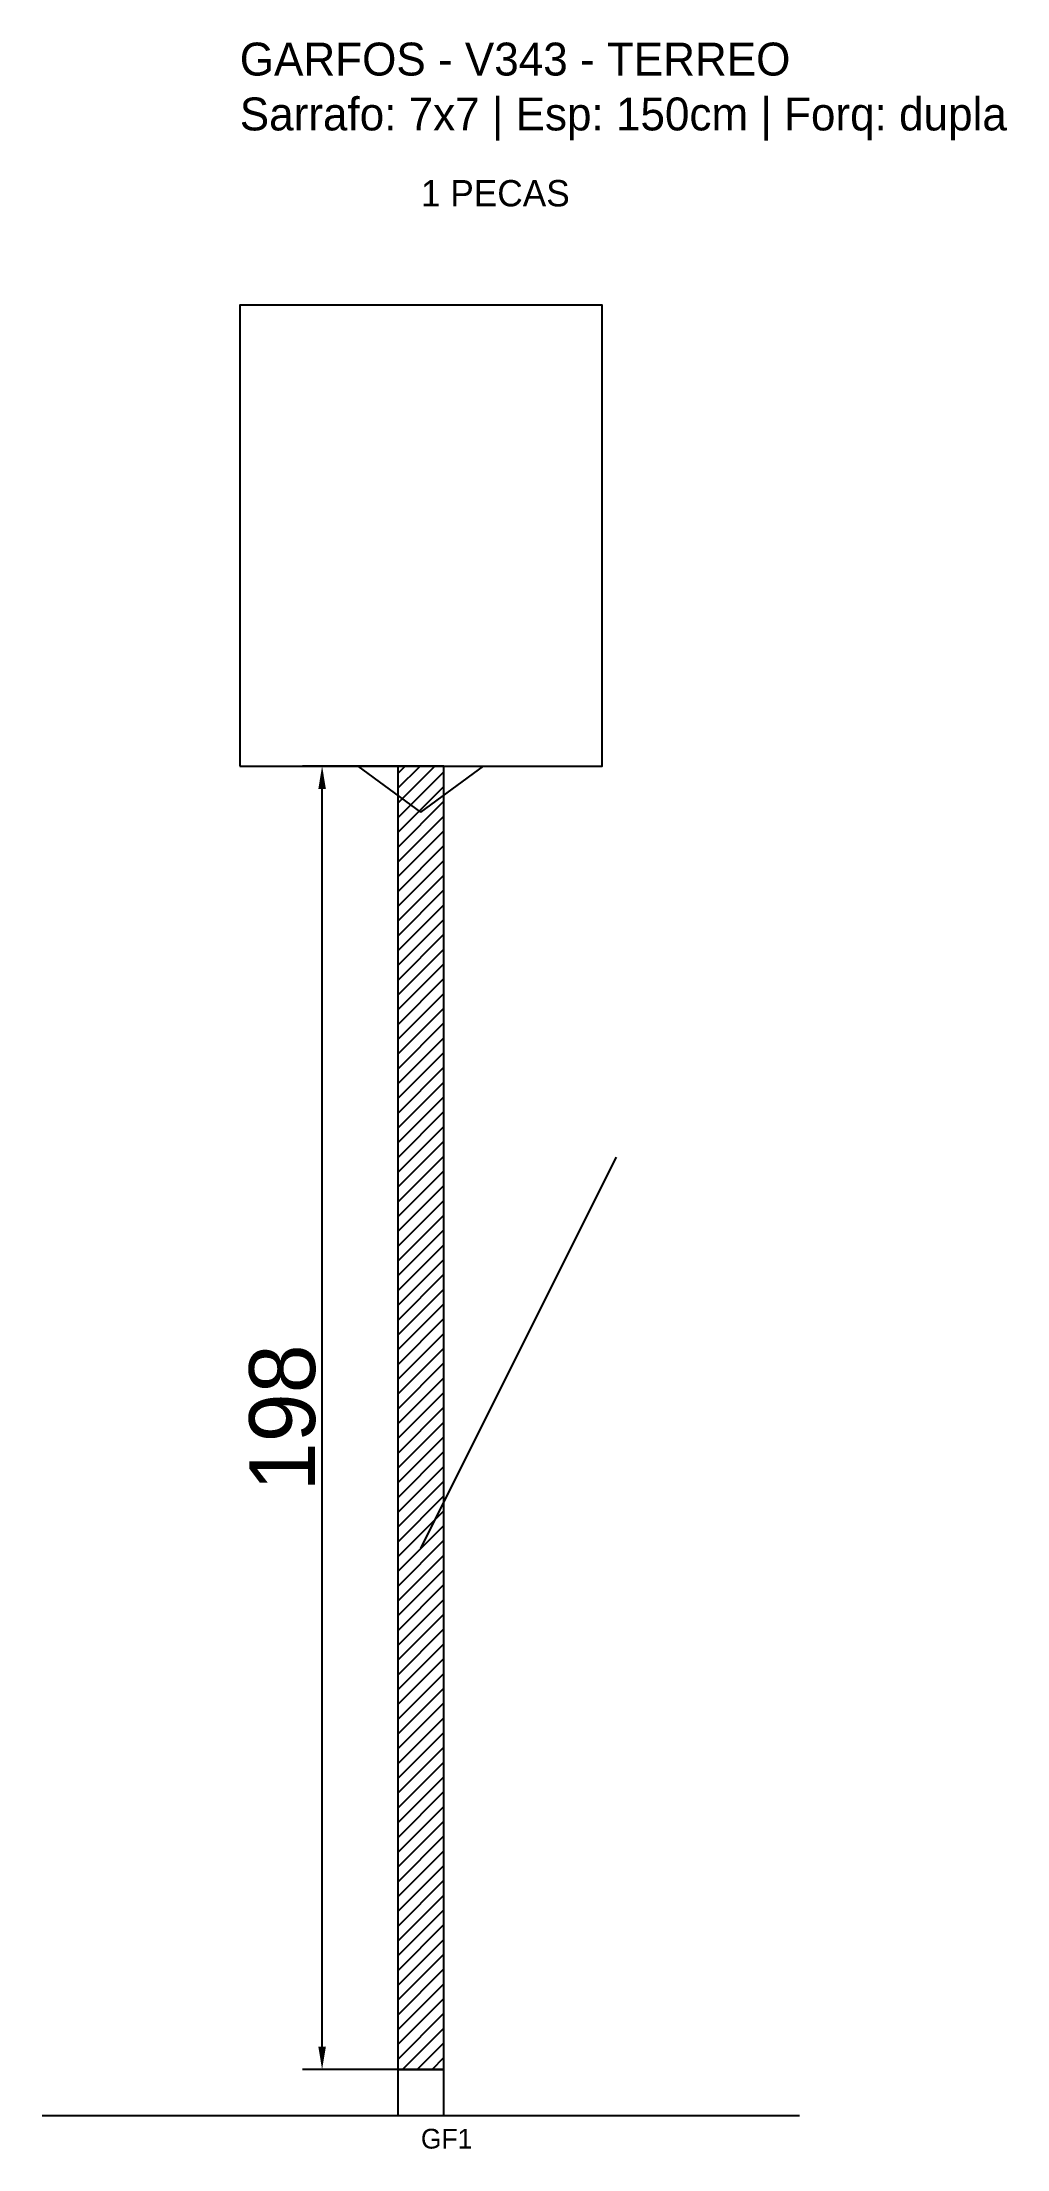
# Model space of a CAD drawing. Header units: metres. Extents: x -30 to 116, y -12 to 308.
import ezdxf

# ---------------------------------------------------------------- set-up
doc = ezdxf.new("R2010")
doc.units = ezdxf.units.M
for name, color, linetype in [('BARRA_ANCORAGEM', 1, 'Continuous'), ('COTA', 241, 'Continuous'), ('GARFOS OK', 3, 'Continuous'), ('NOME DA VIGA', 6, 'Continuous'), ('SARR_7x7', 40, 'Continuous'), ('VIGAS', 3, 'Continuous')]:
    doc.layers.add(name, color=color, linetype=linetype)
doc.dimstyles.new('EZ DXF', dxfattribs={"dimtxt": 10, "dimasz": 3.5, "dimexe": 3, "dimexo": 1.5, "dimgap": 1, "dimtad": 1, "dimdec": 1, "dimdsep": 46, "dimcen": 2.5, "dimazin": 3, "dimtfac": 1, "dimtmove": 0, "dimatfit": 3})

msp = doc.modelspace()

# ---------------------------------------------------------------- hatches: boundary and pattern name
at = {"layer": 'COTA'}
h = msp.add_hatch(dxfattribs=at)
h.set_pattern_fill('ANSI31', scale=0.5)
h.paths.add_polyline_path([(24, 0), (31, 0), (31, 198), (24, 198)])

# ---------------------------------------------------------------- linework, layer by layer
at = {"layer": 'BARRA_ANCORAGEM'}
msp.add_line((27.5, 79.2), (57.2, 138.6), dxfattribs=at)
at = {"layer": 'GARFOS OK'}
for p, q in [((27.5, 191), (18, 198)), ((18, 198), (37, 198)), ((27.5, 191), (37, 198))]:
    msp.add_line(p, q, dxfattribs=at)
at = {"layer": 'GARFOS OK', "linetype": 'CONTINUOUS'}
msp.add_line((-30, -7), (85, -7), dxfattribs=at)
at = {"layer": 'GARFOS OK'}
msp.add_lwpolyline([(24, 0), (31, 0), (31, 198), (24, 198), (24, 0)], dxfattribs=at)
at = {"layer": 'SARR_7x7'}
msp.add_lwpolyline([(24, -7), (31, -7), (31, 0), (24, 0), (24, -7)], dxfattribs=at)
at = {"layer": 'VIGAS'}
msp.add_lwpolyline([(0, 198), (55, 198), (55, 268), (0, 268), (0, 198)], dxfattribs=at)

# ---------------------------------------------------------------- texts
at = {"layer": 'NOME DA VIGA'}
for s, height, p in [('1 PECAS', 4, (27.5, 283)), ('GF1', 3, (27.5, -12))]:
    msp.add_text(s, height=height, dxfattribs=at).set_placement(p)
at = {"layer": 'NOME DA VIGA', "insert": (0, 293), "char_height": 5, "attachment_point": 7}
msp.add_mtext('GARFOS - V343 - TERREO\\PSarrafo: 7x7 | Esp: 150cm | Forq: dupla', dxfattribs=at)

# ---------------------------------------------------------------- dimensions: what is measured, and where the dimension line sits
at = {"layer": 'COTA'}
msp.add_linear_dim(base=(12.5, 0), p1=(27.5, 0), p2=(27.5, 198), angle=90, dimstyle='EZ DXF', dxfattribs=at).render()

doc.saveas('drawing.dxf')
